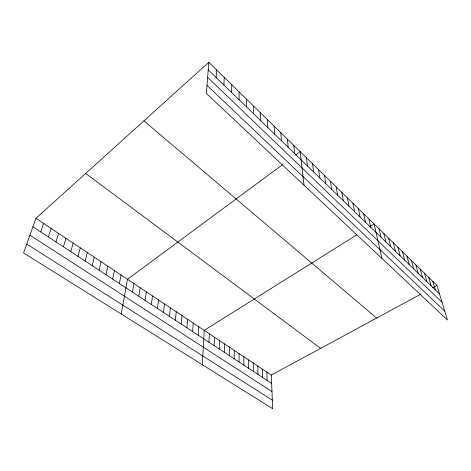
<?xml version="1.0" encoding="UTF-8"?>
<svg xmlns="http://www.w3.org/2000/svg" width="471" height="471" viewBox="0 0 471 471"><rect width="100%" height="100%" fill="white"/><g stroke="black" fill="none" stroke-linecap="round" stroke-linejoin="round"><path stroke-width="0.71" d="M239.068 362.016L239.097 353.615M239.08 99.734L239.127 91.939M234.199 358.82L234.287 350.412M229.271 355.593L229.418 347.168M231.573 92.457L231.75 84.721M224.29 352.32L224.496 343.889M219.245 349.011L219.515 340.574M214.14 345.667L214.476 337.218M223.925 85.057L224.237 77.374M208.977 342.276L209.371 333.821M202.336 364.737L204.214 330.383L356.677 234.923M216.142 77.515L216.595 69.896M198.22 335.222L198.756 326.75M192.621 331.549L193.228 323.065M208.812 62.284L206.357 93.452L447.45 319.992L436.929 285.42L208.812 62.284L35.955 218.326L23.55 252.945L272.668 408.716L271.302 375.063L35.955 218.326M186.946 327.828L187.629 319.338M181.2 324.06L181.959 315.564M175.383 320.239L176.213 311.737M169.483 316.371L170.396 307.863M163.508 312.456L164.503 303.936M157.455 308.481L158.539 299.962M151.321 304.46L152.486 295.935M145.103 300.38L146.357 291.855M138.804 296.247L140.152 287.716M132.416 292.061L133.858 283.524M121.23 314.022L127.476 279.279L282.412 164.762M119.381 283.507L121.012 274.976M112.728 279.144L114.459 270.607M105.981 274.717L107.818 266.186M99.134 270.23L101.077 261.699M92.198 265.679L94.247 257.148M85.157 261.058L87.323 252.533M78.015 256.377L80.294 247.858M70.774 251.626L73.17 243.113M63.426 246.804L65.94 238.297M55.967 241.911L58.61 233.416M48.401 236.948L51.168 228.459M40.718 231.909L43.62 223.431M295.535 155.065L300.162 151.644L304.03 185.227M369.876 226.657L374.127 223.996L382.01 258.497M271.302 375.063L421.109 293.981M432.46 287.84L436.929 285.42M26.735 244.06L272.32 400.167M29.92 235.176L271.973 391.554M32.923 226.798L271.643 383.382M85.675 173.446L320.604 348.381M143.932 120.853L376.635 318.055M206.993 85.375L444.759 311.16M207.623 77.35L442.063 302.294M208.217 69.832L439.514 293.916M432.814 281.399L435.363 289.895M428.651 277.325L431.159 285.826M424.43 273.198L426.903 281.699M420.161 269.018L422.587 277.519M415.828 264.784L418.213 273.28M411.442 260.492L413.779 268.988M406.997 256.142L409.287 264.637M402.487 251.738L404.736 260.222M397.924 247.269L400.12 255.753M393.291 242.742L395.44 251.22M388.599 238.149L390.695 246.621M383.841 233.498L385.884 241.959M379.02 228.776L381.004 237.237M368.946 218.921L370.812 227.358M363.683 213.775L365.484 222.194M358.337 208.547L360.074 216.954M352.914 203.242L354.586 211.638M347.41 197.861L349.011 206.233M341.822 192.392L343.347 200.752M336.147 186.84L337.595 195.177M330.383 181.2L331.755 189.519M324.525 175.477L325.82 183.767M318.579 169.66L319.791 177.926M312.538 163.749L313.662 171.992M306.403 157.744L307.433 165.957M293.822 145.445L294.669 153.593M287.381 139.139L288.128 147.252M280.828 132.734L281.475 140.805M274.169 126.216L274.711 134.253M267.398 119.593L267.828 127.588M260.51 112.857L260.828 120.806M266.857 372.102L267.145 380.433M262.359 369.105L262.594 377.448M253.504 106.004L253.704 113.905M257.808 366.079L257.996 374.433M253.21 363.017L253.345 371.383M246.38 99.034L246.457 106.882M248.558 359.921L248.641 368.293M243.854 356.782L243.884 365.172"/></g></svg>
